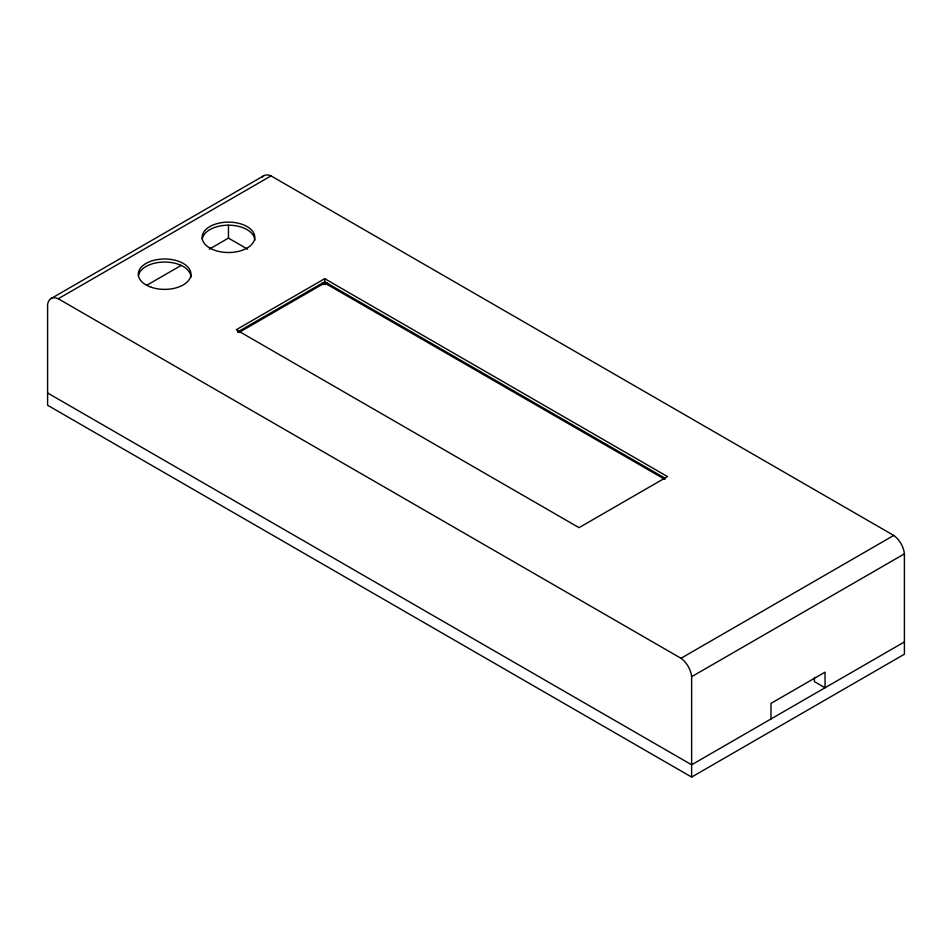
<?xml version="1.0" encoding="UTF-8"?>
<svg xmlns="http://www.w3.org/2000/svg" width="952" height="952" viewBox="0 0 952 952"><rect width="100%" height="100%" fill="white"/><g stroke="black" fill="none" stroke-linecap="round" stroke-linejoin="round"><path stroke-width="1.43" d="M238.167 331.903L238.916 331.284M51.039 298.559L263.811 175.715M58.239 298.75L271.011 175.894L893.761 535.44A16.922 9.77 60 0 1 904.4 553.862L904.4 654.226L691.628 777.082L47.6 405.255L47.6 304.89A16.922 9.77 60 0 1 58.239 298.75L680.989 658.284A16.922 9.77 60 0 1 691.628 676.705L691.628 777.082M146.751 285.279L181.225 265.382M209.309 249.162L228.456 238.107L247.615 249.162M324.715 278.674L236.251 329.749L579.042 527.658L667.495 476.583L324.715 278.674L324.715 281.744L664.936 478.166M237.536 332.081L324.715 281.744M238.916 332.51L322.062 284.505L326.869 284.267L664.841 479.344L665.258 478.404M680.989 658.284L893.761 535.44M691.628 676.705L904.4 553.862M904.4 641.946L691.628 764.789L47.6 392.974M327.381 284.505L327.381 283.279L324.382 282.649L322.062 283.279L322.062 284.505M814.4 677.372L814.4 681.62L825.039 687.772L825.039 672.172L770.989 703.373L770.989 718.974M326.869 283.041L326.869 284.267M326.31 282.851L326.31 284.077M325.691 282.72L325.691 283.946M325.048 282.649L325.048 283.886M324.382 282.649L324.382 283.886M323.74 282.72L323.74 283.946M323.121 282.851L323.121 284.077M322.561 283.041L322.561 284.267M228.456 225.148L228.456 238.107M138.397 275.925A26.335 15.196 0 0 1 165.767 262.062A26.335 15.196 0 0 1 190.959 277.246M202.229 239.071A26.335 15.196 0 0 1 229.61 225.207A26.335 15.196 0 0 1 254.791 240.392M262.133 177.191A16.922 9.77 60 0 1 271.011 175.894M151.463 287.337A26.335 15.196 0 0 0 190.959 274.176A26.335 15.196 0 0 0 151.463 261.015A26.335 15.196 0 0 0 151.463 287.337M209.845 248.067A26.335 15.196 0 0 0 253.898 241.261A26.335 15.196 0 0 0 221.649 222.637A26.335 15.196 0 0 0 209.845 248.067"/></g></svg>
